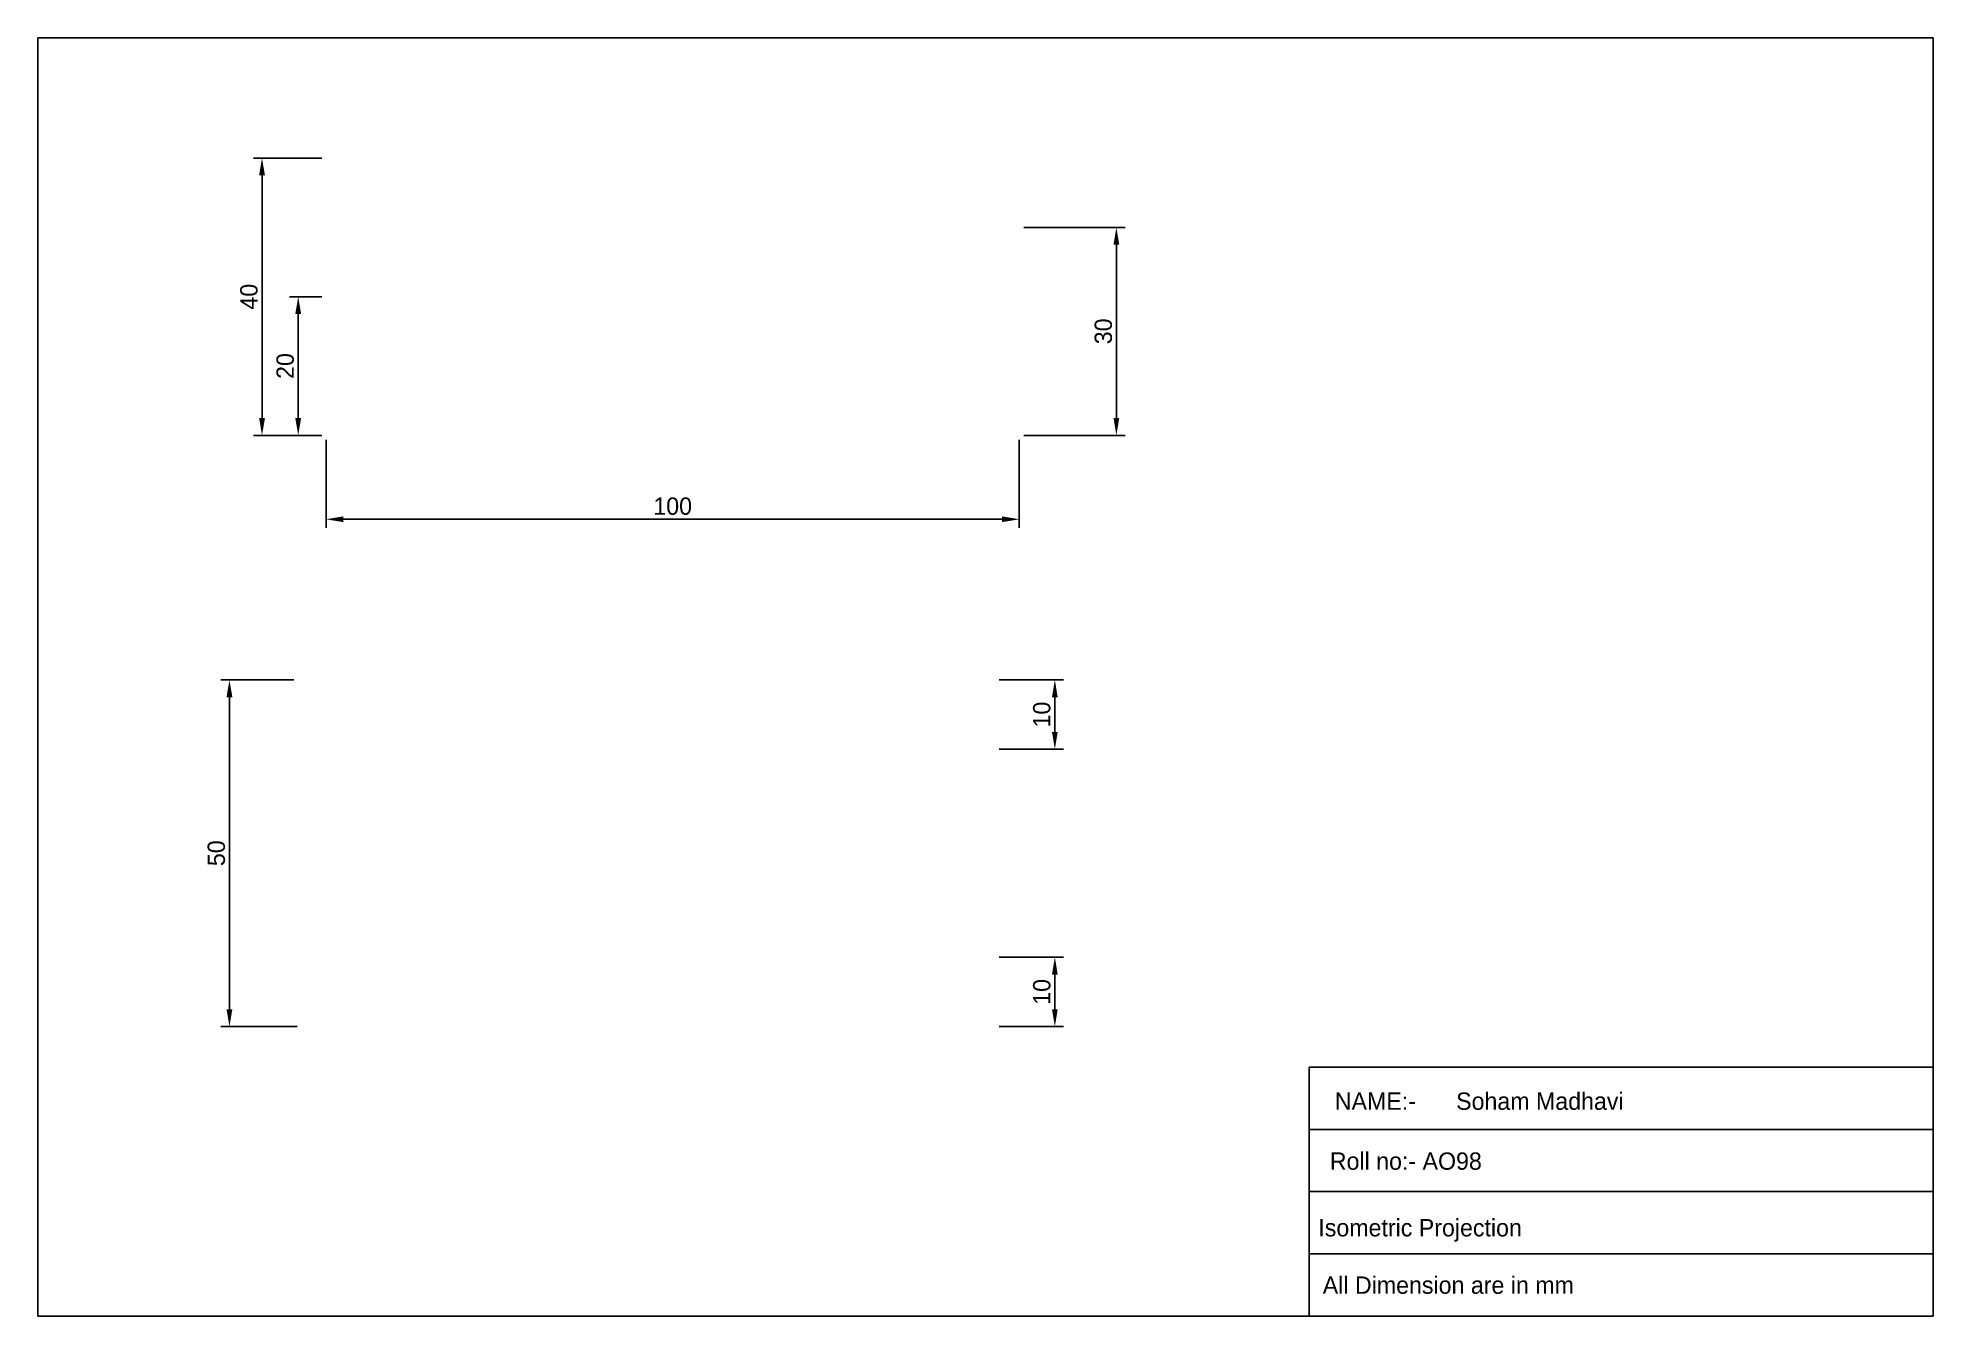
# Paper-space layout 'Layout1' of a CAD drawing. Header units: millimetres. Extents: x 12 to 285, y 12 to 197.
import ezdxf

# ---------------------------------------------------------------- set-up
doc = ezdxf.new("R2010")
doc.units = ezdxf.units.MM
doc.dimstyles.new('ISO-25', dxfattribs={"dimtxt": 2.5, "dimasz": 2.5, "dimexe": 1.25, "dimexo": 0.625, "dimtad": 1, "dimtxsty": 'Standard', "dimcen": 2.5, "dimadec": 0, "dimazin": 0, "dimtfac": 1, "dimtmove": 0, "dimatfit": 3, "dimfxl": 1, "dimarcsym": 0})

# ---------------------------------------------------------------- blocks, each defined once
blk = doc.blocks.new('*D6')
at = {"color": 0, "lineweight": -2, "transparency": 16777216}
for p, q in [((52.71, 179.23), (42.84, 179.23)), ((44.09, 141.73), (44.09, 176.73)), ((52.71, 139.23), (42.84, 139.23))]:
    blk.add_line(p, q, dxfattribs=at)
at = {"color": 0, "transparency": 16777216}
for points in [[(43.67, 176.73), (44.51, 176.73), (44.09, 179.23)], [(43.67, 141.73), (44.51, 141.73), (44.09, 139.23)]]:
    blk.add_solid(points, dxfattribs=at)
at = {"layer": 'Defpoints', "color": 0, "transparency": 16777216}
for p in [(44.09, 179.23), (53.33, 179.23), (53.33, 139.23)]:
    blk.add_point(p, dxfattribs=at)
at = {"color": 0, "transparency": 16777216, "insert": (42.21, 159.23), "char_height": 2.5, "attachment_point": 5, "rotation": 90}
blk.add_mtext('40', dxfattribs=at)
blk = doc.blocks.new('*D7')
at = {"color": 0, "lineweight": -2, "transparency": 16777216}
for p, q in [((53.33, 138.6), (53.33, 125.87)), ((153.33, 138.6), (153.33, 125.87)), ((55.83, 127.12), (150.83, 127.12))]:
    blk.add_line(p, q, dxfattribs=at)
at = {"color": 0, "transparency": 16777216}
for points in [[(55.83, 127.54), (55.83, 126.71), (53.33, 127.12)], [(150.83, 127.54), (150.83, 126.71), (153.33, 127.12)]]:
    blk.add_solid(points, dxfattribs=at)
at = {"layer": 'Defpoints', "color": 0, "transparency": 16777216}
for p in [(53.33, 139.23), (153.33, 139.23), (153.33, 127.12)]:
    blk.add_point(p, dxfattribs=at)
at = {"color": 0, "transparency": 16777216, "insert": (103.33, 129), "char_height": 2.5, "attachment_point": 5}
blk.add_mtext('100', dxfattribs=at)
blk = doc.blocks.new('*D8')
at = {"color": 0, "lineweight": -2, "transparency": 16777216}
for p, q in [((153.96, 169.23), (168.58, 169.23)), ((167.33, 141.73), (167.33, 166.73)), ((153.96, 139.23), (168.58, 139.23))]:
    blk.add_line(p, q, dxfattribs=at)
at = {"color": 0, "transparency": 16777216}
for points in [[(166.92, 166.73), (167.75, 166.73), (167.33, 169.23)], [(166.92, 141.73), (167.75, 141.73), (167.33, 139.23)]]:
    blk.add_solid(points, dxfattribs=at)
at = {"layer": 'Defpoints', "color": 0, "transparency": 16777216}
for p in [(153.33, 169.23), (167.33, 169.23), (153.33, 139.23)]:
    blk.add_point(p, dxfattribs=at)
at = {"color": 0, "transparency": 16777216, "insert": (165.46, 154.23), "char_height": 2.5, "attachment_point": 5, "rotation": 90}
blk.add_mtext('30', dxfattribs=at)
blk = doc.blocks.new('*D9')
at = {"color": 0, "lineweight": -2, "transparency": 16777216}
for p, q in [((52.71, 159.23), (48.06, 159.23)), ((49.31, 156.73), (49.31, 141.73)), ((52.71, 139.23), (48.06, 139.23))]:
    blk.add_line(p, q, dxfattribs=at)
at = {"color": 0, "transparency": 16777216}
for points in [[(48.89, 156.73), (49.73, 156.73), (49.31, 159.23)], [(48.89, 141.73), (49.73, 141.73), (49.31, 139.23)]]:
    blk.add_solid(points, dxfattribs=at)
at = {"layer": 'Defpoints', "color": 0, "transparency": 16777216}
for p in [(53.33, 159.23), (49.31, 139.23), (53.33, 139.23)]:
    blk.add_point(p, dxfattribs=at)
at = {"color": 0, "transparency": 16777216, "insert": (47.44, 149.23), "char_height": 2.5, "attachment_point": 5, "rotation": 90}
blk.add_mtext('20', dxfattribs=at)
blk = doc.blocks.new('*D10')
at = {"color": 0, "lineweight": -2, "transparency": 16777216}
for p, q in [((48.69, 103.95), (38.14, 103.95)), ((39.39, 101.45), (39.39, 56.45)), ((49.16, 53.95), (38.14, 53.95))]:
    blk.add_line(p, q, dxfattribs=at)
at = {"color": 0, "transparency": 16777216}
for points in [[(38.97, 101.45), (39.81, 101.45), (39.39, 103.95)], [(38.97, 56.45), (39.81, 56.45), (39.39, 53.95)]]:
    blk.add_solid(points, dxfattribs=at)
at = {"layer": 'Defpoints', "color": 0, "transparency": 16777216}
for p in [(49.31, 103.95), (39.39, 53.95), (49.79, 53.95)]:
    blk.add_point(p, dxfattribs=at)
at = {"color": 0, "transparency": 16777216, "insert": (37.51, 78.95), "char_height": 2.5, "attachment_point": 5, "rotation": 90}
blk.add_mtext('50', dxfattribs=at)
blk = doc.blocks.new('*D11')
at = {"color": 0, "lineweight": -2, "transparency": 16777216}
for p, q in [((150.41, 103.95), (159.71, 103.95)), ((158.46, 101.45), (158.46, 96.45)), ((150.41, 93.95), (159.71, 93.95))]:
    blk.add_line(p, q, dxfattribs=at)
at = {"color": 0, "transparency": 16777216}
for points in [[(158.04, 101.45), (158.87, 101.45), (158.46, 103.95)], [(158.04, 96.45), (158.87, 96.45), (158.46, 93.95)]]:
    blk.add_solid(points, dxfattribs=at)
at = {"layer": 'Defpoints', "color": 0, "transparency": 16777216}
for p in [(149.79, 103.95), (149.79, 93.95), (158.46, 93.95)]:
    blk.add_point(p, dxfattribs=at)
at = {"color": 0, "transparency": 16777216, "insert": (156.58, 98.95), "char_height": 2.5, "attachment_point": 5, "rotation": 90}
blk.add_mtext('10', dxfattribs=at)
blk = doc.blocks.new('*D12')
at = {"color": 0, "lineweight": -2, "transparency": 16777216}
for p, q in [((150.41, 63.95), (159.71, 63.95)), ((158.46, 61.45), (158.46, 56.45)), ((150.41, 53.95), (159.71, 53.95))]:
    blk.add_line(p, q, dxfattribs=at)
at = {"color": 0, "transparency": 16777216}
for points in [[(158.04, 61.45), (158.87, 61.45), (158.46, 63.95)], [(158.04, 56.45), (158.87, 56.45), (158.46, 53.95)]]:
    blk.add_solid(points, dxfattribs=at)
at = {"layer": 'Defpoints', "color": 0, "transparency": 16777216}
for p in [(149.79, 63.95), (149.79, 53.95), (158.46, 53.95)]:
    blk.add_point(p, dxfattribs=at)
at = {"color": 0, "transparency": 16777216, "insert": (156.58, 58.95), "char_height": 2.5, "attachment_point": 5, "rotation": 90}
blk.add_mtext('10', dxfattribs=at)

psp = doc.layouts.get("Layout1")

# ---------------------------------------------------------------- linework, layer by layer
for p, q in [((11.76, 12.177), (11.76, 196.561)), ((285.148, 196.561), (285.148, 12.177)), ((285.148, 48.088), (195.148, 48.088)), ((195.148, 48.088), (195.148, 12.177)), ((285.148, 39.11), (195.148, 39.11)), ((285.148, 30.132), (195.148, 30.132)), ((285.148, 21.155), (195.148, 21.155)), ((285.148, 12.177), (11.76, 12.177))]:
    psp.add_line(p, q)
psp.add_lwpolyline([(11.76, 196.561), (285.148, 196.561), (285.148, 12.177), (11.76, 12.177)], close=True)

# ---------------------------------------------------------------- texts
at = {"char_height": 2.5, "attachment_point": 1}
for s, heights, insert in [('\\pxi-3,l4,t4;NAME:-^ISoham Madhavi', [1.589], (196.344, 44.433)), ('Roll no:- AO98', [0], (198.124, 35.788)), ('Isometric Projection', [0], (196.469, 26.174)), ('All Dimension are in mm', [0], (197.104, 17.897))]:
    psp.add_mtext_dynamic_manual_height_columns(s, width=90, gutter_width=12.5, heights=heights, dxfattribs=dict(at, insert=insert))

# ---------------------------------------------------------------- dimensions: what is measured, and where the dimension line sits
for base, p1, p2, picture, middle in [((44.089, 179.229), (53.332, 139.229), (53.332, 179.229), '*D6', (42.214, 159.229)), ((167.333, 169.229), (153.332, 139.229), (153.332, 169.229), '*D8', (165.458, 154.229)), ((49.311, 139.229), (53.332, 159.229), (53.332, 139.229), '*D9', (47.436, 149.229)), ((39.389, 53.949), (49.311, 103.949), (49.788, 53.949), '*D10', (37.514, 78.949)), ((158.456, 93.949), (149.788, 103.949), (149.788, 93.949), '*D11', (156.581, 98.949)), ((158.456, 53.949), (149.788, 63.949), (149.788, 53.949), '*D12', (156.581, 58.949))]:
    dim = psp.add_linear_dim(base=base, p1=p1, p2=p2, angle=90, dimstyle='ISO-25', override={"dimlfac": -1})
    dim.commit()
    dim.dimension.update_dxf_attribs({"geometry": picture, "text_midpoint": middle})
dim = psp.add_linear_dim(base=(153.332, 127.124), p1=(53.332, 139.229), p2=(153.332, 139.229), dimstyle='ISO-25', override={"dimlfac": -1})
dim.commit()
dim.dimension.update_dxf_attribs({"geometry": '*D7', "text_midpoint": (103.332, 128.999)})

doc.saveas('drawing.dxf')
